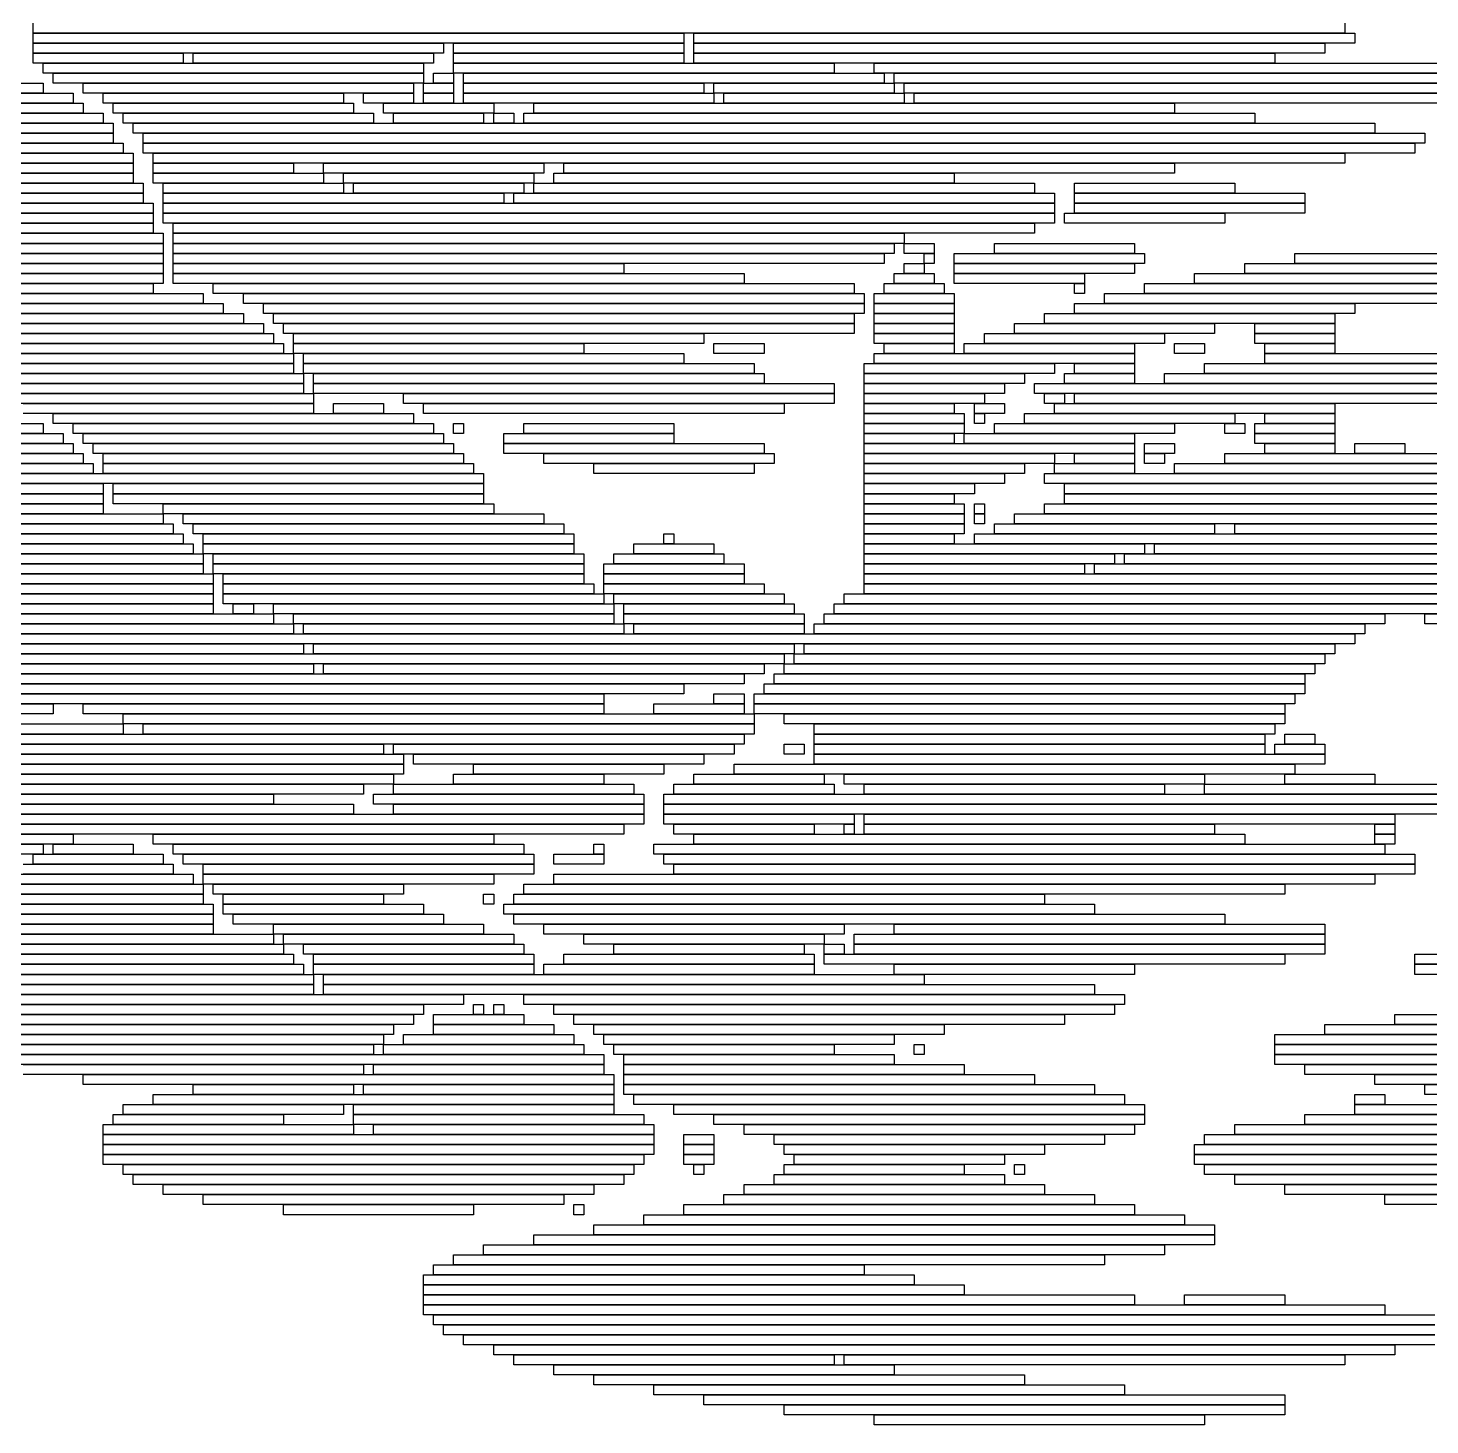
# Model space of a CAD drawing. Extents: x 294 to 729, y 311 to 714.
# Drawn here: x 379.5 to 519.5, y 313 to 452.5 of the extents above; entities that cross this region are included whole.
import ezdxf

# ---------------------------------------------------------------- set-up
doc = ezdxf.new("R2010")
doc.units = 0

msp = doc.modelspace()

# ---------------------------------------------------------------- linework, layer by layer
for p, q in [((380, 452), (380, 453)), ((511, 453), (511, 452)), ((511, 452), (380, 452)), ((380, 452), (445, 452)), ((380, 451), (380, 452)), ((445, 451), (380, 451)), ((380, 451), (421, 451)), ((380, 450), (380, 451)), ((421, 451), (421, 450)), ((422, 451), (445, 451)), ((422, 450), (422, 451)), ((445, 452), (445, 451)), ((445, 451), (445, 450)), ((446, 452), (512, 452)), ((446, 451), (446, 452)), ((512, 451), (446, 451)), ((446, 451), (509, 451)), ((446, 450), (446, 451)), ((509, 451), (509, 450)), ((512, 452), (512, 451)), ((421, 450), (380, 450)), ((380, 450), (395, 450)), ((380, 449), (380, 450)), ((395, 450), (395, 449)), ((396, 450), (420, 450)), ((396, 449), (396, 450)), ((420, 450), (420, 449)), ((445, 450), (422, 450)), ((422, 450), (445, 450)), ((422, 449), (422, 450)), ((445, 450), (445, 449)), ((509, 450), (446, 450)), ((446, 450), (504, 450)), ((446, 449), (446, 450)), ((504, 450), (504, 449)), ((395, 449), (380, 449)), ((381, 449), (419, 449)), ((381, 448), (381, 449)), ((419, 448), (381, 448)), ((382, 448), (419, 448)), ((382, 447), (382, 448)), ((420, 449), (396, 449)), ((419, 449), (419, 448)), ((419, 448), (419, 447)), ((420, 448), (422, 448)), ((420, 447), (420, 448)), ((445, 449), (422, 449)), ((422, 449), (460, 449)), ((422, 448), (422, 449)), ((460, 448), (422, 448)), ((422, 448), (422, 447)), ((423, 448), (465, 448)), ((423, 447), (423, 448)), ((504, 449), (446, 449)), ((460, 449), (460, 448)), ((464, 449), (526, 449)), ((464, 448), (464, 449)), ((526, 448), (464, 448)), ((465, 448), (465, 447)), ((466, 448), (531, 448)), ((466, 447), (466, 448)), ((320, 447), (381, 447)), ((381, 447), (381, 446)), ((419, 447), (382, 447)), ((385, 447), (418, 447)), ((385, 446), (385, 447)), ((418, 447), (418, 446)), ((419, 447), (422, 447)), ((419, 446), (419, 447)), ((422, 447), (420, 447)), ((422, 447), (422, 446)), ((465, 447), (423, 447)), ((423, 447), (447, 447)), ((423, 446), (423, 447)), ((447, 447), (447, 446)), ((448, 447), (466, 447)), ((448, 446), (448, 447)), ((531, 447), (466, 447)), ((466, 447), (466, 446)), ((467, 447), (531, 447)), ((467, 446), (467, 447)), ((319, 446), (384, 446)), ((381, 446), (320, 446)), ((384, 446), (384, 445)), ((418, 446), (385, 446)), ((387, 446), (411, 446)), ((387, 445), (387, 446)), ((411, 446), (411, 445)), ((413, 446), (418, 446)), ((413, 445), (413, 446)), ((418, 446), (418, 445)), ((422, 446), (419, 446)), ((419, 446), (422, 446)), ((419, 445), (419, 446)), ((422, 446), (422, 445)), ((447, 446), (423, 446)), ((423, 446), (448, 446)), ((423, 445), (423, 446)), ((466, 446), (448, 446)), ((448, 446), (448, 445)), ((449, 446), (467, 446)), ((449, 445), (449, 446)), ((531, 446), (467, 446)), ((467, 446), (467, 445)), ((468, 446), (525, 446)), ((468, 445), (468, 446)), ((318, 444), (387, 444)), ((384, 445), (319, 445)), ((319, 445), (385, 445)), ((385, 444), (319, 444)), ((385, 445), (385, 444)), ((411, 445), (387, 445)), ((387, 444), (387, 443)), ((388, 445), (412, 445)), ((388, 444), (388, 445)), ((412, 444), (388, 444)), ((389, 444), (414, 444)), ((389, 443), (389, 444)), ((412, 445), (412, 444)), ((418, 445), (413, 445)), ((414, 444), (414, 443)), ((415, 445), (426, 445)), ((415, 444), (415, 445)), ((426, 444), (415, 444)), ((416, 444), (425, 444)), ((416, 443), (416, 444)), ((422, 445), (419, 445)), ((448, 445), (423, 445)), ((425, 444), (425, 443)), ((426, 445), (426, 444)), ((426, 444), (428, 444)), ((426, 443), (426, 444)), ((428, 444), (428, 443)), ((429, 444), (502, 444)), ((429, 443), (429, 444)), ((430, 445), (494, 445)), ((430, 444), (430, 445)), ((494, 444), (430, 444)), ((467, 445), (449, 445)), ((525, 445), (468, 445)), ((494, 445), (494, 444)), ((502, 444), (502, 443)), ((387, 443), (318, 443)), ((318, 443), (388, 443)), ((388, 443), (388, 442)), ((414, 443), (389, 443)), ((390, 443), (514, 443)), ((390, 442), (390, 443)), ((425, 443), (416, 443)), ((428, 443), (426, 443)), ((502, 443), (429, 443)), ((514, 443), (514, 442)), ((317, 441), (389, 441)), ((388, 442), (318, 442)), ((318, 442), (388, 442)), ((388, 441), (318, 441)), ((388, 442), (388, 441)), ((389, 441), (389, 440)), ((514, 442), (390, 442)), ((391, 442), (519, 442)), ((391, 441), (391, 442)), ((519, 441), (391, 441)), ((391, 441), (518, 441)), ((391, 440), (391, 441)), ((518, 441), (518, 440)), ((519, 442), (519, 441)), ((389, 440), (317, 440)), ((353, 440), (390, 440)), ((390, 440), (390, 439)), ((518, 440), (391, 440)), ((392, 440), (511, 440)), ((392, 439), (392, 440)), ((511, 440), (511, 439)), ((390, 439), (353, 439)), ((356, 439), (390, 439)), ((390, 439), (390, 438)), ((511, 439), (392, 439)), ((392, 439), (406, 439)), ((392, 438), (392, 439)), ((406, 439), (406, 438)), ((409, 439), (431, 439)), ((409, 438), (409, 439)), ((431, 439), (431, 438)), ((433, 439), (494, 439)), ((433, 438), (433, 439)), ((494, 439), (494, 438)), ((390, 438), (356, 438)), ((358, 438), (390, 438)), ((390, 437), (358, 437)), ((359, 437), (391, 437)), ((390, 438), (390, 437)), ((391, 437), (391, 436)), ((406, 438), (392, 438)), ((392, 438), (409, 438)), ((392, 437), (392, 438)), ((409, 437), (392, 437)), ((393, 437), (411, 437)), ((393, 436), (393, 437)), ((431, 438), (409, 438)), ((409, 438), (409, 437)), ((411, 438), (430, 438)), ((411, 437), (411, 438)), ((430, 437), (411, 437)), ((411, 437), (411, 436)), ((412, 437), (429, 437)), ((412, 436), (412, 437)), ((429, 437), (429, 436)), ((430, 438), (430, 437)), ((430, 437), (480, 437)), ((430, 436), (430, 437)), ((432, 438), (472, 438)), ((432, 437), (432, 438)), ((472, 437), (432, 437)), ((494, 438), (433, 438)), ((472, 438), (472, 437)), ((480, 437), (480, 436)), ((484, 437), (500, 437)), ((484, 436), (484, 437)), ((500, 437), (500, 436)), ((391, 436), (359, 436)), ((359, 436), (391, 436)), ((391, 436), (391, 435)), ((411, 436), (393, 436)), ((393, 436), (427, 436)), ((393, 435), (393, 436)), ((429, 436), (412, 436)), ((427, 436), (427, 435)), ((428, 436), (482, 436)), ((428, 435), (428, 436)), ((480, 436), (430, 436)), ((482, 436), (482, 435)), ((500, 436), (484, 436)), ((484, 436), (507, 436)), ((484, 435), (484, 436)), ((507, 436), (507, 435)), ((391, 435), (359, 435)), ((360, 435), (392, 435)), ((392, 434), (360, 434)), ((361, 434), (392, 434)), ((392, 435), (392, 434)), ((392, 434), (392, 433)), ((427, 435), (393, 435)), ((393, 435), (482, 435)), ((393, 434), (393, 435)), ((482, 434), (393, 434)), ((393, 434), (482, 434)), ((393, 433), (393, 434)), ((482, 435), (428, 435)), ((482, 435), (482, 434)), ((482, 434), (482, 433)), ((483, 434), (499, 434)), ((483, 433), (483, 434)), ((507, 435), (484, 435)), ((484, 435), (507, 435)), ((484, 434), (484, 435)), ((507, 434), (484, 434)), ((499, 434), (499, 433)), ((507, 435), (507, 434)), ((392, 433), (361, 433)), ((361, 433), (392, 433)), ((392, 433), (392, 432)), ((482, 433), (393, 433)), ((394, 433), (480, 433)), ((394, 432), (394, 433)), ((480, 433), (480, 432)), ((499, 433), (483, 433)), ((339, 432), (393, 432)), ((392, 432), (361, 432)), ((393, 432), (393, 431)), ((480, 432), (394, 432)), ((394, 432), (467, 432)), ((394, 431), (394, 432)), ((467, 432), (467, 431)), ((393, 431), (339, 431)), ((365, 431), (393, 431)), ((393, 430), (365, 430)), ((367, 430), (393, 430)), ((393, 431), (393, 430)), ((393, 430), (393, 429)), ((467, 431), (394, 431)), ((394, 431), (466, 431)), ((394, 430), (394, 431)), ((466, 430), (394, 430)), ((394, 430), (465, 430)), ((394, 429), (394, 430)), ((465, 430), (465, 429)), ((466, 431), (466, 430)), ((467, 431), (470, 431)), ((467, 430), (467, 431)), ((470, 430), (467, 430)), ((469, 430), (470, 430)), ((469, 429), (469, 430)), ((470, 431), (470, 430)), ((470, 430), (470, 429)), ((472, 430), (491, 430)), ((472, 429), (472, 430)), ((476, 431), (490, 431)), ((476, 430), (476, 431)), ((490, 430), (476, 430)), ((490, 431), (490, 430)), ((491, 430), (491, 429)), ((506, 430), (532, 430)), ((506, 429), (506, 430)), ((393, 429), (367, 429)), ((368, 429), (393, 429)), ((393, 429), (393, 428)), ((465, 429), (394, 429)), ((394, 429), (439, 429)), ((394, 428), (394, 429)), ((439, 429), (439, 428)), ((467, 429), (469, 429)), ((467, 428), (467, 429)), ((470, 429), (469, 429)), ((469, 429), (469, 428)), ((491, 429), (472, 429)), ((472, 429), (490, 429)), ((472, 428), (472, 429)), ((490, 429), (490, 428)), ((501, 429), (539, 429)), ((501, 428), (501, 429)), ((532, 429), (506, 429)), ((393, 428), (368, 428)), ((368, 428), (393, 428)), ((393, 427), (368, 427)), ((369, 427), (392, 427)), ((392, 427), (392, 426)), ((393, 428), (393, 427)), ((439, 428), (394, 428)), ((394, 428), (451, 428)), ((394, 427), (394, 428)), ((451, 427), (394, 427)), ((398, 427), (462, 427)), ((398, 426), (398, 427)), ((451, 428), (451, 427)), ((462, 427), (462, 426)), ((465, 427), (471, 427)), ((465, 426), (465, 427)), ((466, 428), (470, 428)), ((466, 427), (466, 428)), ((470, 427), (466, 427)), ((469, 428), (467, 428)), ((470, 428), (470, 427)), ((471, 427), (471, 426)), ((490, 428), (472, 428)), ((472, 428), (485, 428)), ((472, 427), (472, 428)), ((485, 427), (472, 427)), ((484, 427), (485, 427)), ((484, 426), (484, 427)), ((485, 428), (485, 427)), ((485, 427), (485, 426)), ((491, 427), (552, 427)), ((491, 426), (491, 427)), ((496, 428), (543, 428)), ((496, 427), (496, 428)), ((543, 427), (496, 427)), ((539, 428), (501, 428)), ((332, 426), (397, 426)), ((392, 426), (369, 426)), ((397, 426), (397, 425)), ((462, 426), (398, 426)), ((401, 426), (463, 426)), ((401, 425), (401, 426)), ((463, 426), (463, 425)), ((464, 426), (472, 426)), ((464, 425), (464, 426)), ((471, 426), (465, 426)), ((472, 426), (472, 425)), ((485, 426), (484, 426)), ((487, 426), (550, 426)), ((487, 425), (487, 426)), ((552, 426), (491, 426)), ((331, 425), (399, 425)), ((397, 425), (332, 425)), ((399, 425), (399, 424)), ((463, 425), (401, 425)), ((403, 425), (463, 425)), ((403, 424), (403, 425)), ((463, 425), (463, 424)), ((472, 425), (464, 425)), ((464, 425), (472, 425)), ((464, 424), (464, 425)), ((472, 425), (472, 424)), ((484, 425), (512, 425)), ((484, 424), (484, 425)), ((550, 425), (487, 425)), ((512, 425), (512, 424)), ((329, 423), (403, 423)), ((330, 424), (401, 424)), ((401, 423), (330, 423)), ((399, 424), (331, 424)), ((401, 424), (401, 423)), ((463, 424), (403, 424)), ((403, 423), (403, 422)), ((404, 424), (462, 424)), ((404, 423), (404, 424)), ((462, 423), (404, 423)), ((405, 423), (462, 423)), ((405, 422), (405, 423)), ((462, 424), (462, 423)), ((462, 423), (462, 422)), ((472, 424), (464, 424)), ((464, 424), (472, 424)), ((464, 423), (464, 424)), ((472, 423), (464, 423)), ((464, 423), (472, 423)), ((464, 422), (464, 423)), ((472, 424), (472, 423)), ((472, 423), (472, 422)), ((478, 423), (498, 423)), ((478, 422), (478, 423)), ((481, 424), (510, 424)), ((481, 423), (481, 424)), ((510, 423), (481, 423)), ((512, 424), (484, 424)), ((498, 423), (498, 422)), ((502, 423), (510, 423)), ((502, 422), (502, 423)), ((510, 424), (510, 423)), ((510, 423), (510, 422)), ((403, 422), (329, 422)), ((329, 422), (404, 422)), ((404, 422), (404, 421)), ((462, 422), (405, 422)), ((406, 422), (447, 422)), ((406, 421), (406, 422)), ((447, 422), (447, 421)), ((472, 422), (464, 422)), ((464, 422), (472, 422)), ((464, 421), (464, 422)), ((472, 422), (472, 421)), ((475, 422), (493, 422)), ((475, 421), (475, 422)), ((498, 422), (478, 422)), ((493, 422), (493, 421)), ((510, 422), (502, 422)), ((502, 422), (510, 422)), ((502, 421), (502, 422)), ((510, 422), (510, 421)), ((328, 420), (406, 420)), ((404, 421), (329, 421)), ((329, 421), (405, 421)), ((405, 420), (329, 420)), ((405, 421), (405, 420)), ((447, 421), (406, 421)), ((406, 421), (435, 421)), ((406, 420), (406, 421)), ((435, 420), (406, 420)), ((406, 420), (406, 419)), ((407, 420), (445, 420)), ((407, 419), (407, 420)), ((435, 421), (435, 420)), ((445, 420), (445, 419)), ((448, 421), (453, 421)), ((448, 420), (448, 421)), ((453, 420), (448, 420)), ((453, 421), (453, 420)), ((472, 421), (464, 421)), ((464, 420), (490, 420)), ((464, 419), (464, 420)), ((465, 421), (472, 421)), ((465, 420), (465, 421)), ((472, 420), (465, 420)), ((472, 421), (472, 420)), ((473, 421), (490, 421)), ((473, 420), (473, 421)), ((490, 420), (473, 420)), ((493, 421), (475, 421)), ((490, 421), (490, 420)), ((490, 420), (490, 419)), ((494, 421), (497, 421)), ((494, 420), (494, 421)), ((497, 420), (494, 420)), ((497, 421), (497, 420)), ((510, 421), (502, 421)), ((503, 421), (510, 421)), ((503, 420), (503, 421)), ((510, 420), (503, 420)), ((503, 420), (531, 420)), ((503, 419), (503, 420)), ((510, 421), (510, 420)), ((406, 419), (328, 419)), ((328, 419), (406, 419)), ((406, 419), (406, 418)), ((445, 419), (407, 419)), ((407, 419), (452, 419)), ((407, 418), (407, 419)), ((452, 419), (452, 418)), ((463, 419), (482, 419)), ((463, 418), (463, 419)), ((490, 419), (464, 419)), ((482, 419), (482, 418)), ((484, 419), (490, 419)), ((484, 418), (484, 419)), ((490, 419), (490, 418)), ((497, 419), (535, 419)), ((497, 418), (497, 419)), ((531, 419), (503, 419)), ((327, 418), (407, 418)), ((406, 418), (328, 418)), ((452, 418), (407, 418)), ((407, 418), (407, 417)), ((408, 418), (453, 418)), ((408, 417), (408, 418)), ((453, 418), (453, 417)), ((482, 418), (463, 418)), ((463, 418), (479, 418)), ((463, 417), (463, 418)), ((479, 418), (479, 417)), ((483, 418), (490, 418)), ((483, 417), (483, 418)), ((490, 418), (484, 418)), ((490, 418), (490, 417)), ((493, 418), (539, 418)), ((493, 417), (493, 418)), ((535, 418), (497, 418)), ((407, 417), (327, 417)), ((327, 417), (407, 417)), ((407, 416), (327, 416)), ((327, 416), (408, 416)), ((407, 417), (407, 416)), ((453, 417), (408, 417)), ((408, 417), (460, 417)), ((408, 416), (408, 417)), ((460, 416), (408, 416)), ((408, 416), (408, 415)), ((417, 416), (460, 416)), ((417, 415), (417, 416)), ((460, 417), (460, 416)), ((460, 416), (460, 415)), ((479, 417), (463, 417)), ((463, 417), (477, 417)), ((463, 416), (463, 417)), ((477, 416), (463, 416)), ((463, 416), (475, 416)), ((463, 415), (463, 416)), ((475, 416), (475, 415)), ((477, 417), (477, 416)), ((480, 417), (542, 417)), ((480, 416), (480, 417)), ((542, 416), (480, 416)), ((481, 416), (483, 416)), ((481, 415), (481, 416)), ((490, 417), (483, 417)), ((483, 416), (483, 415)), ((484, 416), (550, 416)), ((484, 415), (484, 416)), ((539, 417), (493, 417)), ((408, 415), (327, 415)), ((379, 415), (408, 415)), ((408, 415), (408, 414)), ((410, 415), (415, 415)), ((410, 414), (410, 415)), ((415, 415), (415, 414)), ((460, 415), (417, 415)), ((419, 415), (455, 415)), ((419, 414), (419, 415)), ((455, 415), (455, 414)), ((475, 415), (463, 415)), ((463, 415), (472, 415)), ((463, 414), (463, 415)), ((472, 415), (472, 414)), ((474, 415), (477, 415)), ((474, 414), (474, 415)), ((477, 415), (477, 414)), ((483, 415), (481, 415)), ((482, 415), (510, 415)), ((482, 414), (482, 415)), ((550, 415), (484, 415)), ((510, 415), (510, 414)), ((317, 413), (381, 413)), ((408, 414), (379, 414)), ((381, 413), (381, 412)), ((382, 414), (418, 414)), ((382, 413), (382, 414)), ((418, 413), (382, 413)), ((384, 413), (420, 413)), ((384, 412), (384, 413)), ((415, 414), (410, 414)), ((418, 414), (418, 413)), ((455, 414), (419, 414)), ((420, 413), (420, 412)), ((422, 413), (423, 413)), ((422, 412), (422, 413)), ((423, 413), (423, 412)), ((429, 413), (444, 413)), ((429, 412), (429, 413)), ((444, 413), (444, 412)), ((472, 414), (463, 414)), ((463, 414), (473, 414)), ((463, 413), (463, 414)), ((473, 413), (463, 413)), ((463, 413), (473, 413)), ((463, 412), (463, 413)), ((473, 414), (473, 413)), ((473, 413), (473, 412)), ((477, 414), (474, 414)), ((474, 414), (475, 414)), ((474, 413), (474, 414)), ((475, 413), (474, 413)), ((475, 414), (475, 413)), ((476, 413), (494, 413)), ((476, 412), (476, 413)), ((479, 414), (500, 414)), ((479, 413), (479, 414)), ((500, 413), (479, 413)), ((510, 414), (482, 414)), ((494, 413), (494, 412)), ((499, 413), (501, 413)), ((499, 412), (499, 413)), ((500, 414), (500, 413)), ((501, 413), (501, 412)), ((502, 413), (510, 413)), ((502, 412), (502, 413)), ((503, 414), (510, 414)), ((503, 413), (503, 414)), ((510, 413), (503, 413)), ((510, 414), (510, 413)), ((510, 413), (510, 412)), ((316, 412), (383, 412)), ((381, 412), (317, 412)), ((383, 412), (383, 411)), ((420, 412), (384, 412)), ((385, 412), (421, 412)), ((385, 411), (385, 412)), ((421, 412), (421, 411)), ((423, 412), (422, 412)), ((427, 412), (444, 412)), ((427, 411), (427, 412)), ((444, 412), (429, 412)), ((444, 412), (444, 411)), ((473, 412), (463, 412)), ((463, 412), (472, 412)), ((463, 411), (463, 412)), ((472, 412), (472, 411)), ((473, 412), (490, 412)), ((473, 411), (473, 412)), ((494, 412), (476, 412)), ((490, 412), (490, 411)), ((501, 412), (499, 412)), ((510, 412), (502, 412)), ((502, 412), (510, 412)), ((502, 411), (502, 412)), ((510, 412), (510, 411)), ((315, 411), (384, 411)), ((383, 411), (316, 411)), ((384, 411), (384, 410)), ((421, 411), (385, 411)), ((386, 411), (422, 411)), ((386, 410), (386, 411)), ((422, 411), (422, 410)), ((444, 411), (427, 411)), ((427, 411), (453, 411)), ((427, 410), (427, 411)), ((453, 411), (453, 410)), ((472, 411), (463, 411)), ((463, 411), (490, 411)), ((463, 410), (463, 411)), ((490, 411), (473, 411)), ((490, 411), (490, 410)), ((491, 411), (494, 411)), ((491, 410), (491, 411)), ((494, 411), (494, 410)), ((510, 411), (502, 411)), ((503, 411), (510, 411)), ((503, 410), (503, 411)), ((510, 411), (510, 410)), ((512, 411), (517, 411)), ((512, 410), (512, 411)), ((517, 411), (517, 410)), ((314, 409), (386, 409)), ((384, 410), (315, 410)), ((315, 410), (385, 410)), ((385, 409), (315, 409)), ((385, 410), (385, 409)), ((422, 410), (386, 410)), ((386, 409), (386, 408)), ((387, 410), (423, 410)), ((387, 409), (387, 410)), ((423, 409), (387, 409)), ((387, 409), (424, 409)), ((387, 408), (387, 409)), ((423, 410), (423, 409)), ((424, 409), (424, 408)), ((453, 410), (427, 410)), ((431, 410), (454, 410)), ((431, 409), (431, 410)), ((454, 409), (431, 409)), ((436, 409), (452, 409)), ((436, 408), (436, 409)), ((452, 409), (452, 408)), ((454, 410), (454, 409)), ((490, 410), (463, 410)), ((463, 410), (482, 410)), ((463, 409), (463, 410)), ((482, 409), (463, 409)), ((463, 409), (479, 409)), ((463, 408), (463, 409)), ((479, 409), (479, 408)), ((482, 410), (482, 409)), ((482, 409), (490, 409)), ((482, 408), (482, 409)), ((484, 410), (490, 410)), ((484, 409), (484, 410)), ((490, 409), (484, 409)), ((490, 410), (490, 409)), ((490, 409), (490, 408)), ((494, 410), (491, 410)), ((491, 410), (493, 410)), ((491, 409), (491, 410)), ((493, 409), (491, 409)), ((493, 410), (493, 409)), ((494, 409), (562, 409)), ((494, 408), (494, 409)), ((499, 410), (542, 410)), ((499, 409), (499, 410)), ((542, 409), (499, 409)), ((510, 410), (503, 410)), ((517, 410), (512, 410)), ((386, 408), (314, 408)), ((314, 408), (425, 408)), ((424, 408), (387, 408)), ((425, 408), (425, 407)), ((452, 408), (436, 408)), ((479, 408), (463, 408)), ((463, 408), (477, 408)), ((463, 407), (463, 408)), ((477, 408), (477, 407)), ((481, 408), (535, 408)), ((481, 407), (481, 408)), ((490, 408), (482, 408)), ((562, 408), (494, 408)), ((425, 407), (314, 407)), ((358, 407), (387, 407)), ((387, 406), (358, 406)), ((360, 406), (387, 406)), ((387, 407), (387, 406)), ((387, 406), (387, 405)), ((388, 407), (425, 407)), ((388, 406), (388, 407)), ((425, 406), (388, 406)), ((388, 406), (425, 406)), ((388, 405), (388, 406)), ((425, 407), (425, 406)), ((425, 406), (425, 405)), ((477, 407), (463, 407)), ((463, 407), (474, 407)), ((463, 406), (463, 407)), ((474, 406), (463, 406)), ((463, 406), (472, 406)), ((463, 405), (463, 406)), ((472, 406), (472, 405)), ((474, 407), (474, 406)), ((535, 407), (481, 407)), ((483, 407), (539, 407)), ((483, 406), (483, 407)), ((539, 406), (483, 406)), ((483, 406), (542, 406)), ((483, 405), (483, 406)), ((387, 405), (360, 405)), ((361, 405), (387, 405)), ((387, 405), (387, 404)), ((425, 405), (388, 405)), ((393, 405), (426, 405)), ((393, 404), (393, 405)), ((426, 405), (426, 404)), ((472, 405), (463, 405)), ((463, 405), (473, 405)), ((463, 404), (463, 405)), ((473, 405), (473, 404)), ((474, 405), (475, 405)), ((474, 404), (474, 405)), ((475, 405), (475, 404)), ((481, 405), (608, 405)), ((481, 404), (481, 405)), ((542, 405), (483, 405)), ((387, 404), (361, 404)), ((362, 404), (393, 404)), ((426, 404), (393, 404)), ((393, 404), (393, 403)), ((395, 404), (431, 404)), ((395, 403), (395, 404)), ((431, 404), (431, 403)), ((473, 404), (463, 404)), ((463, 404), (473, 404)), ((463, 403), (463, 404)), ((473, 404), (473, 403)), ((475, 404), (474, 404)), ((474, 404), (475, 404)), ((474, 403), (474, 404)), ((475, 404), (475, 403)), ((478, 404), (550, 404)), ((478, 403), (478, 404)), ((608, 404), (481, 404)), ((393, 403), (362, 403)), ((363, 403), (394, 403)), ((394, 402), (363, 402)), ((364, 402), (395, 402)), ((394, 403), (394, 402)), ((431, 403), (395, 403)), ((395, 402), (395, 401)), ((396, 403), (433, 403)), ((396, 402), (396, 403)), ((433, 402), (396, 402)), ((397, 402), (434, 402)), ((397, 401), (397, 402)), ((433, 403), (433, 402)), ((434, 402), (434, 401)), ((443, 402), (444, 402)), ((443, 401), (443, 402)), ((444, 402), (444, 401)), ((473, 403), (463, 403)), ((463, 403), (473, 403)), ((463, 402), (463, 403)), ((473, 402), (463, 402)), ((463, 402), (472, 402)), ((463, 401), (463, 402)), ((472, 402), (472, 401)), ((473, 403), (473, 402)), ((475, 403), (474, 403)), ((474, 402), (552, 402)), ((474, 401), (474, 402)), ((476, 403), (498, 403)), ((476, 402), (476, 403)), ((498, 402), (476, 402)), ((550, 403), (478, 403)), ((498, 403), (498, 402)), ((500, 403), (550, 403)), ((500, 402), (500, 403)), ((550, 402), (500, 402)), ((395, 401), (364, 401)), ((364, 401), (396, 401)), ((396, 401), (396, 400)), ((434, 401), (397, 401)), ((397, 401), (434, 401)), ((397, 400), (397, 401)), ((434, 401), (434, 400)), ((440, 401), (448, 401)), ((440, 400), (440, 401)), ((444, 401), (443, 401)), ((448, 401), (448, 400)), ((472, 401), (463, 401)), ((463, 401), (491, 401)), ((463, 400), (463, 401)), ((552, 401), (474, 401)), ((491, 401), (491, 400)), ((492, 401), (554, 401)), ((492, 400), (492, 401)), ((396, 400), (364, 400)), ((365, 400), (397, 400)), ((397, 399), (365, 399)), ((365, 399), (397, 399)), ((434, 400), (397, 400)), ((397, 400), (397, 399)), ((397, 399), (397, 398)), ((398, 400), (435, 400)), ((398, 399), (398, 400)), ((435, 399), (398, 399)), ((398, 399), (435, 399)), ((398, 398), (398, 399)), ((435, 400), (435, 399)), ((435, 399), (435, 398)), ((437, 399), (451, 399)), ((437, 398), (437, 399)), ((438, 400), (449, 400)), ((438, 399), (438, 400)), ((449, 399), (438, 399)), ((448, 400), (440, 400)), ((449, 400), (449, 399)), ((451, 399), (451, 398)), ((491, 400), (463, 400)), ((463, 400), (488, 400)), ((463, 399), (463, 400)), ((488, 399), (463, 399)), ((463, 399), (485, 399)), ((463, 398), (463, 399)), ((485, 399), (485, 398)), ((486, 399), (533, 399)), ((486, 398), (486, 399)), ((488, 400), (488, 399)), ((489, 400), (530, 400)), ((489, 399), (489, 400)), ((530, 399), (489, 399)), ((554, 400), (492, 400)), ((397, 398), (365, 398)), ((366, 398), (398, 398)), ((435, 398), (398, 398)), ((398, 398), (398, 397)), ((399, 398), (435, 398)), ((399, 397), (399, 398)), ((435, 398), (435, 397)), ((451, 398), (437, 398)), ((437, 398), (451, 398)), ((437, 397), (437, 398)), ((451, 398), (451, 397)), ((485, 398), (463, 398)), ((463, 398), (560, 398)), ((463, 397), (463, 398)), ((533, 398), (486, 398)), ((398, 397), (366, 397)), ((369, 397), (398, 397)), ((398, 397), (398, 396)), ((435, 397), (399, 397)), ((399, 397), (436, 397)), ((399, 396), (399, 397)), ((436, 397), (436, 396)), ((451, 397), (437, 397)), ((437, 397), (453, 397)), ((437, 396), (437, 397)), ((453, 397), (453, 396)), ((560, 397), (463, 397)), ((463, 397), (562, 397)), ((463, 396), (463, 397)), ((398, 396), (369, 396)), ((370, 396), (398, 396)), ((398, 395), (370, 395)), ((371, 395), (398, 395)), ((398, 396), (398, 395)), ((398, 395), (398, 394)), ((436, 396), (399, 396)), ((399, 396), (437, 396)), ((399, 395), (399, 396)), ((437, 395), (399, 395)), ((400, 395), (402, 395)), ((400, 394), (400, 395)), ((402, 395), (402, 394)), ((404, 395), (438, 395)), ((404, 394), (404, 395)), ((453, 396), (437, 396)), ((437, 396), (437, 395)), ((438, 396), (455, 396)), ((438, 395), (438, 396)), ((455, 395), (438, 395)), ((438, 395), (438, 394)), ((439, 395), (456, 395)), ((439, 394), (439, 395)), ((455, 396), (455, 395)), ((456, 395), (456, 394)), ((460, 395), (541, 395)), ((460, 394), (460, 395)), ((461, 396), (608, 396)), ((461, 395), (461, 396)), ((608, 395), (461, 395)), ((562, 396), (463, 396)), ((398, 394), (371, 394)), ((372, 394), (404, 394)), ((402, 394), (400, 394)), ((438, 394), (404, 394)), ((404, 394), (404, 393)), ((406, 394), (438, 394)), ((406, 393), (406, 394)), ((438, 394), (438, 393)), ((456, 394), (439, 394)), ((439, 394), (457, 394)), ((439, 393), (439, 394)), ((457, 394), (457, 393)), ((459, 394), (515, 394)), ((459, 393), (459, 394)), ((541, 394), (460, 394)), ((515, 394), (515, 393)), ((519, 394), (543, 394)), ((519, 393), (519, 394)), ((322, 393), (406, 393)), ((406, 392), (322, 392)), ((324, 392), (512, 392)), ((404, 393), (372, 393)), ((438, 393), (406, 393)), ((406, 393), (406, 392)), ((407, 393), (439, 393)), ((407, 392), (407, 393)), ((439, 392), (407, 392)), ((457, 393), (439, 393)), ((439, 393), (439, 392)), ((440, 393), (457, 393)), ((440, 392), (440, 393)), ((457, 392), (440, 392)), ((457, 393), (457, 392)), ((458, 393), (513, 393)), ((458, 392), (458, 393)), ((513, 392), (458, 392)), ((515, 393), (459, 393)), ((512, 392), (512, 391)), ((513, 393), (513, 392)), ((543, 393), (519, 393)), ((512, 391), (324, 391)), ((327, 391), (407, 391)), ((407, 391), (407, 390)), ((408, 391), (456, 391)), ((408, 390), (408, 391)), ((456, 391), (456, 390)), ((457, 391), (510, 391)), ((457, 390), (457, 391)), ((510, 391), (510, 390)), ((407, 390), (327, 390)), ((332, 390), (455, 390)), ((456, 390), (408, 390)), ((455, 390), (455, 389)), ((456, 390), (509, 390)), ((456, 389), (456, 390)), ((510, 390), (457, 390)), ((509, 390), (509, 389)), ((331, 388), (451, 388)), ((455, 389), (332, 389)), ((332, 389), (408, 389)), ((408, 388), (332, 388)), ((408, 389), (408, 388)), ((409, 389), (453, 389)), ((409, 388), (409, 389)), ((453, 388), (409, 388)), ((451, 388), (451, 387)), ((453, 389), (453, 388)), ((454, 388), (507, 388)), ((454, 387), (454, 388)), ((455, 389), (508, 389)), ((455, 388), (455, 389)), ((508, 388), (455, 388)), ((509, 389), (456, 389)), ((507, 388), (507, 387)), ((508, 389), (508, 388)), ((330, 387), (445, 387)), ((451, 387), (331, 387)), ((445, 387), (445, 386)), ((453, 387), (507, 387)), ((453, 386), (453, 387)), ((507, 387), (454, 387)), ((507, 387), (507, 386)), ((445, 386), (330, 386)), ((330, 386), (437, 386)), ((437, 385), (330, 385)), ((330, 385), (382, 385)), ((382, 385), (382, 384)), ((385, 385), (437, 385)), ((385, 384), (385, 385)), ((437, 386), (437, 385)), ((437, 385), (437, 384)), ((442, 385), (451, 385)), ((442, 384), (442, 385)), ((448, 386), (451, 386)), ((448, 385), (448, 386)), ((451, 385), (448, 385)), ((451, 386), (451, 385)), ((451, 385), (451, 384)), ((452, 386), (506, 386)), ((452, 385), (452, 386)), ((506, 385), (452, 385)), ((452, 385), (505, 385)), ((452, 384), (452, 385)), ((507, 386), (453, 386)), ((505, 385), (505, 384)), ((506, 386), (506, 385)), ((382, 384), (330, 384)), ((437, 384), (385, 384)), ((389, 384), (452, 384)), ((389, 383), (389, 384)), ((451, 384), (442, 384)), ((505, 384), (452, 384)), ((452, 384), (452, 383)), ((455, 384), (505, 384)), ((455, 383), (455, 384)), ((505, 384), (505, 383)), ((331, 383), (389, 383)), ((452, 383), (389, 383)), ((389, 383), (389, 382)), ((391, 383), (452, 383)), ((391, 382), (391, 383)), ((452, 383), (452, 382)), ((505, 383), (455, 383)), ((458, 383), (504, 383)), ((458, 382), (458, 383)), ((504, 383), (504, 382)), ((389, 382), (331, 382)), ((332, 382), (451, 382)), ((451, 381), (332, 381)), ((333, 381), (415, 381)), ((452, 382), (391, 382)), ((415, 381), (415, 380)), ((416, 381), (450, 381)), ((416, 380), (416, 381)), ((450, 381), (450, 380)), ((451, 382), (451, 381)), ((455, 381), (457, 381)), ((455, 380), (455, 381)), ((457, 381), (457, 380)), ((504, 382), (458, 382)), ((458, 382), (503, 382)), ((458, 381), (458, 382)), ((503, 381), (458, 381)), ((458, 381), (503, 381)), ((458, 380), (458, 381)), ((503, 382), (503, 381)), ((503, 381), (503, 380)), ((504, 381), (509, 381)), ((504, 380), (504, 381)), ((505, 382), (508, 382)), ((505, 381), (505, 382)), ((508, 381), (505, 381)), ((508, 382), (508, 381)), ((509, 381), (509, 380)), ((415, 380), (333, 380)), ((334, 380), (417, 380)), ((450, 380), (416, 380)), ((417, 380), (417, 379)), ((418, 380), (447, 380)), ((418, 379), (418, 380)), ((447, 380), (447, 379)), ((457, 380), (455, 380)), ((503, 380), (458, 380)), ((458, 380), (509, 380)), ((458, 379), (458, 380)), ((509, 380), (504, 380)), ((509, 380), (509, 379)), ((417, 379), (334, 379)), ((337, 379), (417, 379)), ((417, 378), (337, 378)), ((339, 378), (416, 378)), ((416, 378), (416, 377)), ((417, 379), (417, 378)), ((447, 379), (418, 379)), ((422, 378), (437, 378)), ((422, 377), (422, 378)), ((424, 379), (443, 379)), ((424, 378), (424, 379)), ((443, 378), (424, 378)), ((437, 378), (437, 377)), ((443, 379), (443, 378)), ((446, 378), (459, 378)), ((446, 377), (446, 378)), ((450, 379), (506, 379)), ((450, 378), (450, 379)), ((506, 378), (450, 378)), ((509, 379), (458, 379)), ((459, 378), (459, 377)), ((461, 378), (497, 378)), ((461, 377), (461, 378)), ((497, 378), (497, 377)), ((505, 378), (514, 378)), ((505, 377), (505, 378)), ((506, 379), (506, 378)), ((514, 378), (514, 377)), ((416, 377), (339, 377)), ((343, 377), (413, 377)), ((413, 377), (413, 376)), ((416, 377), (440, 377)), ((416, 376), (416, 377)), ((437, 377), (422, 377)), ((440, 377), (440, 376)), ((444, 377), (460, 377)), ((444, 376), (444, 377)), ((459, 377), (446, 377)), ((460, 377), (460, 376)), ((497, 377), (461, 377)), ((463, 377), (493, 377)), ((463, 376), (463, 377)), ((493, 377), (493, 376)), ((497, 377), (526, 377)), ((497, 376), (497, 377)), ((514, 377), (505, 377)), ((413, 376), (343, 376)), ((348, 376), (404, 376)), ((404, 376), (404, 375)), ((414, 376), (441, 376)), ((414, 375), (414, 376)), ((440, 376), (416, 376)), ((441, 376), (441, 375)), ((443, 376), (526, 376)), ((443, 375), (443, 376)), ((460, 376), (444, 376)), ((493, 376), (463, 376)), ((526, 376), (497, 376)), ((404, 375), (348, 375)), ((356, 375), (412, 375)), ((412, 374), (356, 374)), ((365, 374), (441, 374)), ((412, 375), (412, 374)), ((441, 375), (414, 375)), ((416, 375), (441, 375)), ((416, 374), (416, 375)), ((441, 374), (416, 374)), ((441, 375), (441, 374)), ((441, 374), (441, 373)), ((526, 375), (443, 375)), ((443, 375), (525, 375)), ((443, 374), (443, 375)), ((525, 374), (443, 374)), ((443, 374), (462, 374)), ((443, 373), (443, 374)), ((462, 374), (462, 373)), ((463, 374), (516, 374)), ((463, 373), (463, 374)), ((516, 374), (516, 373)), ((364, 373), (439, 373)), ((441, 373), (365, 373)), ((439, 373), (439, 372)), ((462, 373), (443, 373)), ((444, 373), (458, 373)), ((444, 372), (444, 373)), ((458, 373), (458, 372)), ((461, 373), (462, 373)), ((461, 372), (461, 373)), ((462, 373), (462, 372)), ((516, 373), (463, 373)), ((463, 373), (498, 373)), ((463, 372), (463, 373)), ((498, 373), (498, 372)), ((514, 373), (516, 373)), ((514, 372), (514, 373)), ((516, 373), (516, 372)), ((359, 371), (381, 371)), ((361, 372), (384, 372)), ((384, 371), (361, 371)), ((439, 372), (364, 372)), ((381, 371), (381, 370)), ((382, 371), (390, 371)), ((382, 370), (382, 371)), ((384, 372), (384, 371)), ((390, 371), (390, 370)), ((392, 372), (426, 372)), ((392, 371), (392, 372)), ((426, 371), (392, 371)), ((394, 371), (429, 371)), ((394, 370), (394, 371)), ((426, 372), (426, 371)), ((429, 371), (429, 370)), ((436, 371), (437, 371)), ((436, 370), (436, 371)), ((437, 371), (437, 370)), ((442, 371), (515, 371)), ((442, 370), (442, 371)), ((458, 372), (444, 372)), ((446, 372), (501, 372)), ((446, 371), (446, 372)), ((501, 371), (446, 371)), ((462, 372), (461, 372)), ((498, 372), (463, 372)), ((501, 372), (501, 371)), ((516, 372), (514, 372)), ((514, 372), (516, 372)), ((514, 371), (514, 372)), ((516, 371), (514, 371)), ((515, 371), (515, 370)), ((516, 372), (516, 371)), ((381, 370), (359, 370)), ((380, 370), (393, 370)), ((380, 369), (380, 370)), ((390, 370), (382, 370)), ((393, 370), (393, 369)), ((429, 370), (394, 370)), ((395, 370), (430, 370)), ((395, 369), (395, 370)), ((430, 370), (430, 369)), ((432, 370), (437, 370)), ((432, 369), (432, 370)), ((437, 370), (436, 370)), ((437, 370), (437, 369)), ((515, 370), (442, 370)), ((443, 370), (518, 370)), ((443, 369), (443, 370)), ((518, 370), (518, 369)), ((379, 369), (394, 369)), ((393, 369), (380, 369)), ((394, 369), (394, 368)), ((430, 369), (395, 369)), ((397, 369), (430, 369)), ((397, 368), (397, 369)), ((430, 369), (430, 368)), ((437, 369), (432, 369)), ((518, 369), (443, 369)), ((444, 369), (518, 369)), ((444, 368), (444, 369)), ((518, 369), (518, 368)), ((353, 367), (397, 367)), ((378, 368), (396, 368)), ((396, 367), (378, 367)), ((394, 368), (379, 368)), ((396, 368), (396, 367)), ((430, 368), (397, 368)), ((397, 368), (426, 368)), ((397, 367), (397, 368)), ((426, 367), (397, 367)), ((397, 367), (397, 366)), ((398, 367), (417, 367)), ((398, 366), (398, 367)), ((417, 367), (417, 366)), ((426, 368), (426, 367)), ((429, 367), (505, 367)), ((429, 366), (429, 367)), ((432, 368), (514, 368)), ((432, 367), (432, 368)), ((514, 367), (432, 367)), ((518, 368), (444, 368)), ((505, 367), (505, 366)), ((514, 368), (514, 367)), ((352, 366), (397, 366)), ((397, 366), (353, 366)), ((397, 366), (397, 365)), ((417, 366), (398, 366)), ((399, 366), (415, 366)), ((399, 365), (399, 366)), ((415, 366), (415, 365)), ((425, 366), (426, 366)), ((425, 365), (425, 366)), ((426, 366), (426, 365)), ((428, 366), (481, 366)), ((428, 365), (428, 366)), ((505, 366), (429, 366)), ((481, 366), (481, 365)), ((351, 365), (398, 365)), ((398, 364), (351, 364)), ((351, 364), (398, 364)), ((397, 365), (352, 365)), ((398, 365), (398, 364)), ((398, 364), (398, 363)), ((415, 365), (399, 365)), ((399, 365), (419, 365)), ((399, 364), (399, 365)), ((419, 364), (399, 364)), ((400, 364), (421, 364)), ((400, 363), (400, 364)), ((419, 365), (419, 364)), ((421, 364), (421, 363)), ((426, 365), (425, 365)), ((427, 365), (486, 365)), ((427, 364), (427, 365)), ((486, 364), (427, 364)), ((481, 365), (428, 365)), ((428, 364), (499, 364)), ((428, 363), (428, 364)), ((486, 365), (486, 364)), ((499, 364), (499, 363)), ((398, 363), (351, 363)), ((351, 363), (398, 363)), ((398, 363), (398, 362)), ((421, 363), (400, 363)), ((404, 363), (425, 363)), ((404, 362), (404, 363)), ((425, 363), (425, 362)), ((499, 363), (428, 363)), ((431, 363), (461, 363)), ((431, 362), (431, 363)), ((461, 363), (461, 362)), ((466, 363), (509, 363)), ((466, 362), (466, 363)), ((509, 363), (509, 362)), ((398, 362), (351, 362)), ((351, 362), (404, 362)), ((425, 362), (404, 362)), ((404, 362), (404, 361)), ((405, 362), (428, 362)), ((405, 361), (405, 362)), ((428, 362), (428, 361)), ((461, 362), (431, 362)), ((435, 362), (459, 362)), ((435, 361), (435, 362)), ((459, 362), (459, 361)), ((462, 362), (509, 362)), ((462, 361), (462, 362)), ((509, 362), (466, 362)), ((509, 362), (509, 361)), ((404, 361), (351, 361)), ((351, 361), (405, 361)), ((405, 360), (351, 360)), ((352, 360), (406, 360)), ((428, 361), (405, 361)), ((405, 361), (405, 360)), ((406, 360), (406, 359)), ((407, 361), (429, 361)), ((407, 360), (407, 361)), ((429, 360), (407, 360)), ((408, 360), (430, 360)), ((408, 359), (408, 360)), ((429, 361), (429, 360)), ((430, 360), (430, 359)), ((433, 360), (458, 360)), ((433, 359), (433, 360)), ((459, 361), (435, 361)), ((438, 361), (457, 361)), ((438, 360), (438, 361)), ((457, 360), (438, 360)), ((457, 361), (457, 360)), ((458, 360), (458, 359)), ((459, 361), (461, 361)), ((459, 360), (459, 361)), ((461, 360), (459, 360)), ((459, 360), (505, 360)), ((459, 359), (459, 360)), ((461, 361), (461, 360)), ((509, 361), (462, 361)), ((462, 361), (509, 361)), ((462, 360), (462, 361)), ((509, 360), (462, 360)), ((505, 360), (505, 359)), ((509, 361), (509, 360)), ((518, 360), (553, 360)), ((518, 359), (518, 360)), ((406, 359), (352, 359)), ((353, 359), (407, 359)), ((407, 359), (407, 358)), ((430, 359), (408, 359)), ((408, 359), (430, 359)), ((408, 358), (408, 359)), ((430, 359), (430, 358)), ((431, 359), (458, 359)), ((431, 358), (431, 359)), ((458, 359), (433, 359)), ((458, 359), (458, 358)), ((505, 359), (459, 359)), ((466, 359), (490, 359)), ((466, 358), (466, 359)), ((490, 359), (490, 358)), ((553, 359), (518, 359)), ((518, 359), (551, 359)), ((518, 358), (518, 359)), ((407, 358), (353, 358)), ((354, 358), (408, 358)), ((408, 357), (354, 357)), ((355, 357), (408, 357)), ((430, 358), (408, 358)), ((408, 358), (408, 357)), ((408, 357), (408, 356)), ((409, 358), (469, 358)), ((409, 357), (409, 358)), ((469, 357), (409, 357)), ((409, 357), (486, 357)), ((409, 356), (409, 357)), ((458, 358), (431, 358)), ((490, 358), (466, 358)), ((469, 358), (469, 357)), ((486, 357), (486, 356)), ((551, 358), (518, 358)), ((408, 356), (355, 356)), ((357, 356), (423, 356)), ((486, 356), (409, 356)), ((423, 356), (423, 355)), ((429, 356), (489, 356)), ((429, 355), (429, 356)), ((489, 356), (489, 355)), ((423, 355), (357, 355)), ((359, 355), (419, 355)), ((419, 355), (419, 354)), ((424, 355), (425, 355)), ((424, 354), (424, 355)), ((425, 355), (425, 354)), ((426, 355), (427, 355)), ((426, 354), (426, 355)), ((427, 355), (427, 354)), ((489, 355), (429, 355)), ((432, 355), (488, 355)), ((432, 354), (432, 355)), ((488, 355), (488, 354)), ((419, 354), (359, 354)), ((361, 354), (418, 354)), ((418, 353), (361, 353)), ((363, 353), (416, 353)), ((416, 353), (416, 352)), ((418, 354), (418, 353)), ((420, 354), (429, 354)), ((420, 353), (420, 354)), ((429, 353), (420, 353)), ((420, 353), (432, 353)), ((420, 352), (420, 353)), ((425, 354), (424, 354)), ((427, 354), (426, 354)), ((429, 354), (429, 353)), ((488, 354), (432, 354)), ((432, 353), (432, 352)), ((434, 354), (483, 354)), ((434, 353), (434, 354)), ((483, 353), (434, 353)), ((436, 353), (471, 353)), ((436, 352), (436, 353)), ((471, 353), (471, 352)), ((483, 354), (483, 353)), ((509, 353), (548, 353)), ((509, 352), (509, 353)), ((516, 354), (548, 354)), ((516, 353), (516, 354)), ((548, 353), (516, 353)), ((416, 352), (363, 352)), ((366, 352), (415, 352)), ((415, 352), (415, 351)), ((417, 352), (434, 352)), ((417, 351), (417, 352)), ((432, 352), (420, 352)), ((434, 352), (434, 351)), ((471, 352), (436, 352)), ((437, 352), (466, 352)), ((437, 351), (437, 352)), ((466, 352), (466, 351)), ((504, 352), (545, 352)), ((504, 351), (504, 352)), ((548, 352), (509, 352)), ((415, 351), (366, 351)), ((370, 351), (414, 351)), ((414, 350), (370, 350)), ((374, 350), (437, 350)), ((414, 351), (414, 350)), ((415, 351), (435, 351)), ((415, 350), (415, 351)), ((435, 350), (415, 350)), ((434, 351), (417, 351)), ((435, 351), (435, 350)), ((466, 351), (437, 351)), ((437, 350), (437, 349)), ((438, 351), (460, 351)), ((438, 350), (438, 351)), ((460, 350), (438, 350)), ((439, 350), (466, 350)), ((439, 349), (439, 350)), ((460, 351), (460, 350)), ((466, 350), (466, 349)), ((468, 351), (469, 351)), ((468, 350), (468, 351)), ((469, 350), (468, 350)), ((469, 351), (469, 350)), ((545, 351), (504, 351)), ((504, 351), (543, 351)), ((504, 350), (504, 351)), ((543, 350), (504, 350)), ((504, 350), (542, 350)), ((504, 349), (504, 350)), ((437, 349), (374, 349)), ((379, 349), (413, 349)), ((413, 349), (413, 348)), ((414, 349), (437, 349)), ((414, 348), (414, 349)), ((437, 349), (437, 348)), ((466, 349), (439, 349)), ((439, 349), (473, 349)), ((439, 348), (439, 349)), ((473, 349), (473, 348)), ((542, 349), (504, 349)), ((507, 349), (542, 349)), ((507, 348), (507, 349)), ((413, 348), (379, 348)), ((385, 348), (438, 348)), ((385, 347), (385, 348)), ((437, 348), (414, 348)), ((438, 348), (438, 347)), ((473, 348), (439, 348)), ((439, 348), (480, 348)), ((439, 347), (439, 348)), ((480, 348), (480, 347)), ((542, 348), (507, 348)), ((514, 348), (586, 348)), ((514, 347), (514, 348)), ((438, 347), (385, 347)), ((392, 346), (438, 346)), ((392, 345), (392, 346)), ((396, 347), (412, 347)), ((396, 346), (396, 347)), ((412, 346), (396, 346)), ((412, 347), (412, 346)), ((413, 347), (438, 347)), ((413, 346), (413, 347)), ((438, 346), (413, 346)), ((438, 347), (438, 346)), ((438, 346), (438, 345)), ((480, 347), (439, 347)), ((439, 347), (486, 347)), ((439, 346), (439, 347)), ((486, 346), (439, 346)), ((440, 346), (489, 346)), ((440, 345), (440, 346)), ((486, 347), (486, 346)), ((489, 346), (489, 345)), ((512, 346), (515, 346)), ((512, 345), (512, 346)), ((586, 347), (514, 347)), ((515, 346), (515, 345)), ((519, 347), (624, 347)), ((519, 346), (519, 347)), ((624, 346), (519, 346)), ((389, 345), (411, 345)), ((389, 344), (389, 345)), ((438, 345), (392, 345)), ((411, 345), (411, 344)), ((412, 345), (438, 345)), ((412, 344), (412, 345)), ((438, 345), (438, 344)), ((489, 345), (440, 345)), ((444, 345), (491, 345)), ((444, 344), (444, 345)), ((491, 345), (491, 344)), ((515, 345), (512, 345)), ((512, 345), (641, 345)), ((512, 344), (512, 345)), ((387, 343), (412, 343)), ((387, 342), (387, 343)), ((388, 344), (405, 344)), ((388, 343), (388, 344)), ((405, 343), (388, 343)), ((411, 344), (389, 344)), ((405, 344), (405, 343)), ((438, 344), (412, 344)), ((412, 344), (441, 344)), ((412, 343), (412, 344)), ((441, 343), (412, 343)), ((412, 343), (412, 342)), ((414, 343), (442, 343)), ((414, 342), (414, 343)), ((441, 344), (441, 343)), ((442, 343), (442, 342)), ((491, 344), (444, 344)), ((448, 344), (491, 344)), ((448, 343), (448, 344)), ((491, 343), (448, 343)), ((451, 343), (490, 343)), ((451, 342), (451, 343)), ((490, 343), (490, 342)), ((491, 344), (491, 343)), ((500, 343), (632, 343)), ((500, 342), (500, 343)), ((507, 344), (630, 344)), ((507, 343), (507, 344)), ((630, 343), (507, 343)), ((641, 344), (512, 344)), ((412, 342), (387, 342)), ((387, 342), (442, 342)), ((387, 341), (387, 342)), ((442, 342), (414, 342)), ((442, 342), (442, 341)), ((445, 342), (448, 342)), ((445, 341), (445, 342)), ((448, 342), (448, 341)), ((490, 342), (451, 342)), ((454, 342), (487, 342)), ((454, 341), (454, 342)), ((487, 342), (487, 341)), ((497, 342), (633, 342)), ((497, 341), (497, 342)), ((632, 342), (500, 342)), ((442, 341), (387, 341)), ((387, 341), (442, 341)), ((387, 340), (387, 341)), ((442, 341), (442, 340)), ((448, 341), (445, 341)), ((445, 341), (448, 341)), ((445, 340), (445, 341)), ((448, 341), (448, 340)), ((487, 341), (454, 341)), ((455, 341), (481, 341)), ((455, 340), (455, 341)), ((481, 341), (481, 340)), ((496, 341), (633, 341)), ((496, 340), (496, 341)), ((633, 341), (497, 341)), ((442, 340), (387, 340)), ((387, 340), (441, 340)), ((387, 339), (387, 340)), ((441, 339), (387, 339)), ((389, 339), (440, 339)), ((389, 338), (389, 339)), ((440, 339), (440, 338)), ((441, 340), (441, 339)), ((448, 340), (445, 340)), ((445, 340), (448, 340)), ((445, 339), (445, 340)), ((448, 339), (445, 339)), ((446, 339), (447, 339)), ((446, 338), (446, 339)), ((447, 339), (447, 338)), ((448, 340), (448, 339)), ((481, 340), (455, 340)), ((455, 339), (473, 339)), ((455, 338), (455, 339)), ((456, 340), (477, 340)), ((456, 339), (456, 340)), ((477, 339), (456, 339)), ((473, 339), (473, 338)), ((477, 340), (477, 339)), ((478, 339), (479, 339)), ((478, 338), (478, 339)), ((479, 339), (479, 338)), ((633, 340), (496, 340)), ((496, 340), (558, 340)), ((496, 339), (496, 340)), ((558, 339), (496, 339)), ((497, 339), (557, 339)), ((497, 338), (497, 339)), ((440, 338), (389, 338)), ((390, 338), (439, 338)), ((390, 337), (390, 338)), ((439, 338), (439, 337)), ((447, 338), (446, 338)), ((454, 338), (477, 338)), ((454, 337), (454, 338)), ((473, 338), (455, 338)), ((477, 338), (477, 337)), ((479, 338), (478, 338)), ((557, 338), (497, 338)), ((500, 338), (552, 338)), ((500, 337), (500, 338)), ((439, 337), (390, 337)), ((393, 337), (436, 337)), ((393, 336), (393, 337)), ((436, 336), (393, 336)), ((397, 336), (433, 336)), ((397, 335), (397, 336)), ((433, 336), (433, 335)), ((436, 337), (436, 336)), ((449, 336), (486, 336)), ((449, 335), (449, 336)), ((451, 337), (481, 337)), ((451, 336), (451, 337)), ((481, 336), (451, 336)), ((477, 337), (454, 337)), ((481, 337), (481, 336)), ((486, 336), (486, 335)), ((552, 337), (500, 337)), ((505, 337), (558, 337)), ((505, 336), (505, 337)), ((558, 336), (505, 336)), ((515, 336), (632, 336)), ((515, 335), (515, 336)), ((433, 335), (397, 335)), ((405, 335), (424, 335)), ((405, 334), (405, 335)), ((424, 335), (424, 334)), ((434, 335), (435, 335)), ((434, 334), (434, 335)), ((435, 335), (435, 334)), ((445, 335), (490, 335)), ((445, 334), (445, 335)), ((486, 335), (449, 335)), ((490, 335), (490, 334)), ((632, 335), (515, 335)), ((424, 334), (405, 334)), ((435, 334), (434, 334)), ((441, 334), (495, 334)), ((441, 333), (441, 334)), ((490, 334), (445, 334)), ((495, 334), (495, 333)), ((430, 332), (498, 332)), ((430, 331), (430, 332)), ((436, 333), (498, 333)), ((436, 332), (436, 333)), ((498, 332), (436, 332)), ((495, 333), (441, 333)), ((498, 333), (498, 332)), ((498, 332), (498, 331)), ((425, 331), (493, 331)), ((425, 330), (425, 331)), ((498, 331), (430, 331)), ((493, 331), (493, 330)), ((420, 329), (463, 329)), ((420, 328), (420, 329)), ((422, 330), (487, 330)), ((422, 329), (422, 330)), ((487, 329), (422, 329)), ((493, 330), (425, 330)), ((463, 329), (463, 328)), ((487, 330), (487, 329)), ((419, 328), (468, 328)), ((419, 327), (419, 328)), ((463, 328), (420, 328)), ((468, 328), (468, 327)), ((468, 327), (419, 327)), ((419, 327), (473, 327)), ((419, 326), (419, 327)), ((473, 327), (473, 326)), ((473, 326), (419, 326)), ((419, 326), (490, 326)), ((419, 325), (419, 326)), ((490, 325), (419, 325)), ((419, 325), (515, 325)), ((419, 324), (419, 325)), ((490, 326), (490, 325)), ((495, 326), (505, 326)), ((495, 325), (495, 326)), ((505, 325), (495, 325)), ((505, 326), (505, 325)), ((515, 325), (515, 324)), ((515, 324), (419, 324)), ((420, 324), (520, 324)), ((420, 323), (420, 324)), ((520, 323), (420, 323)), ((421, 323), (520, 323)), ((421, 322), (421, 323)), ((520, 322), (421, 322)), ((423, 322), (520, 322)), ((423, 321), (423, 322)), ((520, 321), (423, 321)), ((426, 321), (516, 321)), ((426, 320), (426, 321)), ((516, 321), (516, 320)), ((516, 320), (426, 320)), ((428, 320), (460, 320)), ((428, 319), (428, 320)), ((460, 320), (460, 319)), ((461, 320), (511, 320)), ((461, 319), (461, 320)), ((511, 320), (511, 319)), ((460, 319), (428, 319)), ((432, 319), (466, 319)), ((432, 318), (432, 319)), ((466, 318), (432, 318)), ((436, 318), (479, 318)), ((436, 317), (436, 318)), ((511, 319), (461, 319)), ((466, 319), (466, 318)), ((479, 318), (479, 317)), ((479, 317), (436, 317)), ((442, 317), (489, 317)), ((442, 316), (442, 317)), ((489, 317), (489, 316)), ((489, 316), (442, 316)), ((447, 316), (505, 316)), ((447, 315), (447, 316)), ((505, 315), (447, 315)), ((455, 315), (505, 315)), ((455, 314), (455, 315)), ((505, 316), (505, 315)), ((505, 315), (505, 314)), ((505, 314), (455, 314)), ((464, 314), (497, 314)), ((464, 313), (464, 314)), ((497, 314), (497, 313)), ((497, 313), (464, 313))]:
    msp.add_line(p, q)

doc.saveas('drawing.dxf')
